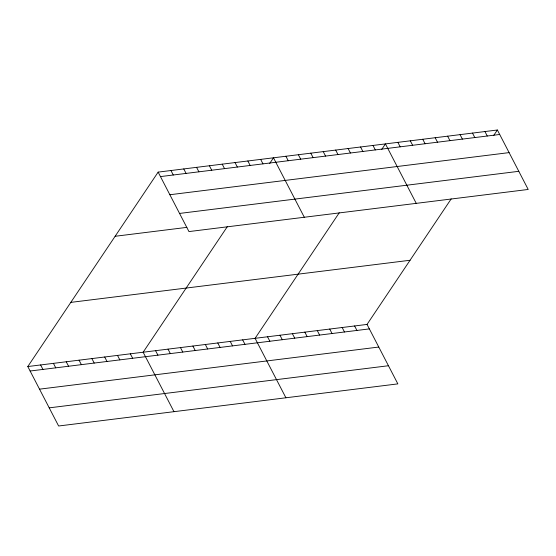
<?xml version="1.0" encoding="UTF-8"?>
<svg xmlns="http://www.w3.org/2000/svg" width="556" height="556" viewBox="0 0 556 556"><rect width="100%" height="100%" fill="white"/><g stroke="black" fill="none" stroke-linecap="round" stroke-linejoin="round"><path stroke-width="0.83" d="M451.201 198.881L367.043 324.419L397.86 383.883L58.623 426L27.8 366.543L158.14 172.117L497.384 130L528.2 189.457L188.957 231.581L158.14 172.117M227.307 226.681L143.142 352.219L173.965 411.676M269.702 163.436L273.482 157.8L304.299 217.257M339.25 212.781L255.093 338.319L285.909 397.776M381.652 149.543L385.433 143.9L416.249 203.357M493.596 135.643L497.384 130M160.455 176.593L499.698 134.476M169.865 194.739L509.101 152.615M179.553 213.435L518.797 171.311M115.127 236.279L186.892 227.369M70.814 302.381L410.057 260.264M27.8 366.543L367.043 324.419M30.121 371.019L369.358 328.895M39.525 389.158L378.768 347.041M49.213 407.854L388.456 365.737M484.943 131.543L487.258 136.018M472.503 133.086L474.824 137.561M460.062 134.635L462.383 139.104M447.622 136.178L449.943 140.654M435.188 137.721L437.502 142.197M422.748 139.264L425.069 143.74M410.307 140.814L412.628 145.283M397.867 142.357L400.188 146.826M372.993 145.443L375.307 149.918M360.552 146.986L362.873 151.461M348.112 148.535L350.433 153.004M335.678 150.078L337.992 154.554M323.238 151.621L325.552 156.097M310.797 153.164L313.118 157.64M298.357 154.707L300.678 159.183M285.916 156.257L288.237 160.726M354.603 325.969L356.924 330.438M260.667 159.391L262.981 163.867M342.162 327.512L344.484 331.988M247.851 160.983L250.165 165.452M329.729 329.055L332.043 333.53M235.035 162.574L237.349 167.043M317.288 330.598L319.603 335.073M222.219 164.166L224.534 168.635M304.848 332.147L307.169 336.616M209.403 165.757L211.718 170.226M292.407 333.69L294.729 338.159M196.588 167.349L198.902 171.818M279.967 335.233L282.288 339.709M183.772 168.941L186.086 173.409M267.533 336.776L269.848 341.252M170.956 170.532L173.27 175.001M242.652 339.869L244.974 344.338M230.212 341.412L232.533 345.888M217.778 342.955L220.093 347.43M205.338 344.498L207.659 348.973M192.897 346.047L195.219 350.516M180.457 347.59L182.778 352.059M168.023 349.133L170.338 353.609M155.583 350.676L157.897 355.152M130.326 353.811L132.648 358.286M117.511 355.402L119.832 359.878M104.695 356.994L107.016 361.469M91.879 358.585L94.2 363.061M79.063 360.177L81.384 364.653M66.247 361.768L68.569 366.244M53.432 363.36L55.753 367.836M40.616 364.951L42.937 369.427"/></g></svg>
